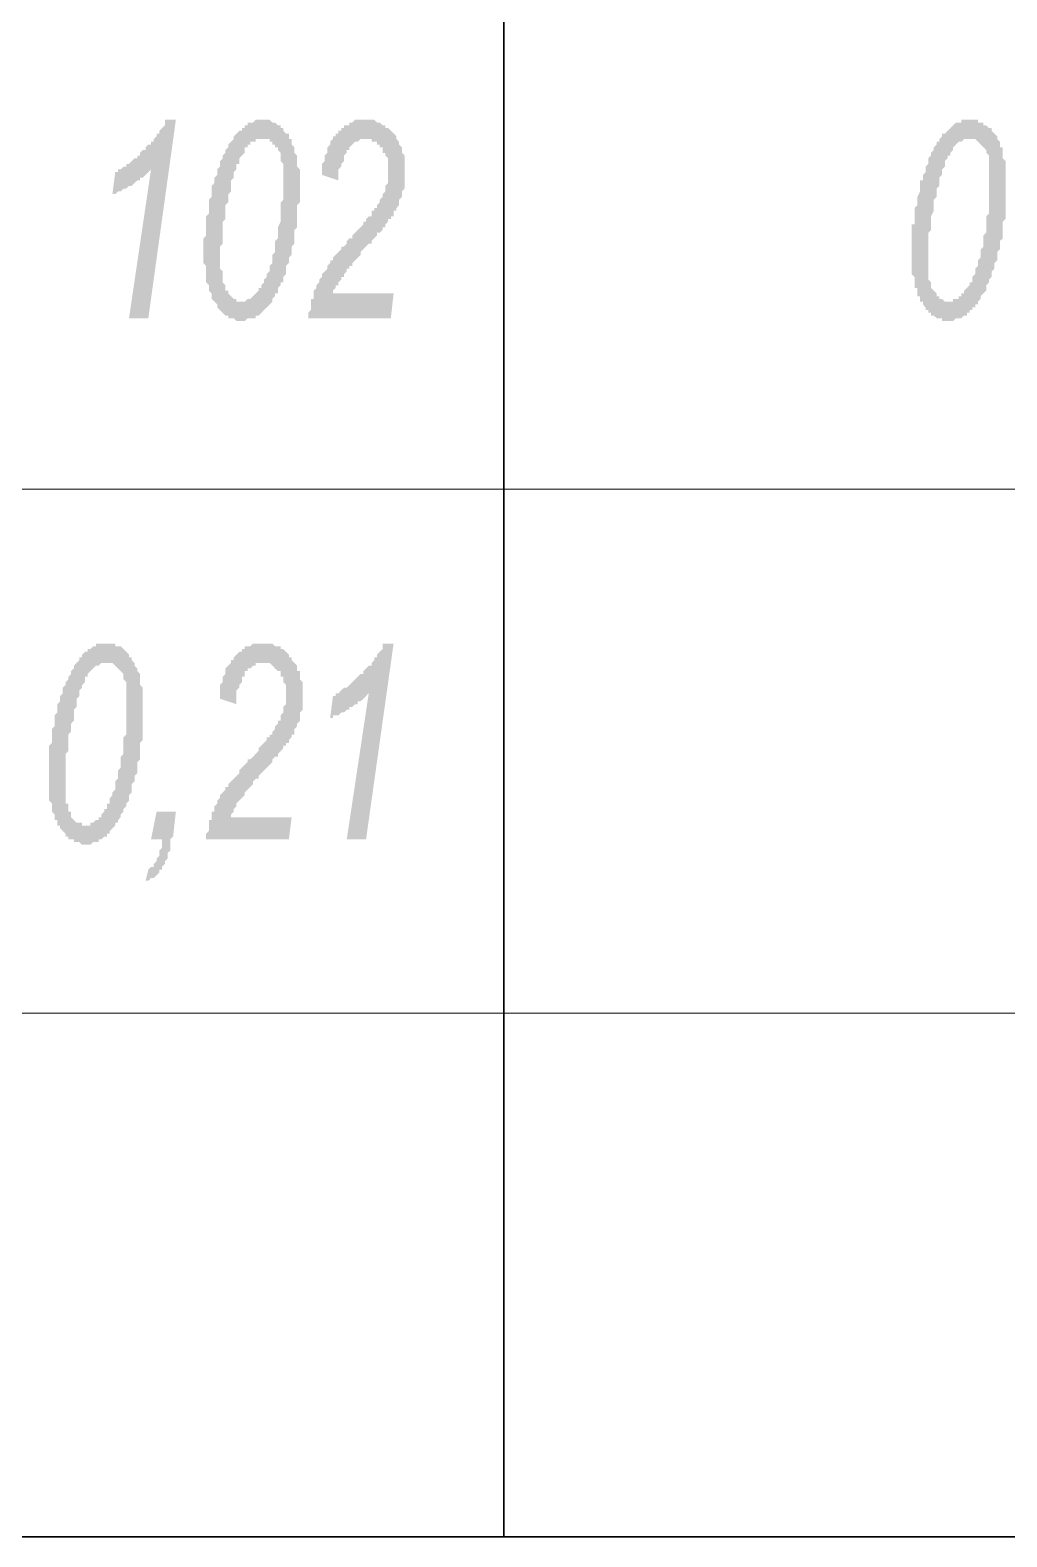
# Model space of a CAD drawing. Header units: millimetres. Extents: x 1372 to 666090, y 1285 to 31551.
# Drawn here: x 537177 to 538655, y 22615 to 24894 of the extents above; entities that cross this region are included whole.
import ezdxf

# ---------------------------------------------------------------- set-up
doc = ezdxf.new("R2010")
doc.units = ezdxf.units.MM
doc.layers.add('PDF _0', color=7, linetype='Continuous')
doc.layers.add('PDF _75-АЗ Штамп', color=7, linetype='Continuous')

msp = doc.modelspace()

# ---------------------------------------------------------------- hatches: boundary and pattern name
at = {"layer": 'PDF _75-АЗ Штамп', "transparency": 33554559}
for points in [[(537326.3, 24458.4), (537359.6, 24683.6), (537359.6, 24683.6), (537355.5, 24679.4), (537355.5, 24679.4), (537351.3, 24675.3), (537351.3, 24675.3), (537347.1, 24671.1), (537347.1, 24671.1), (537342.9, 24671.1), (537342.9, 24666.9), (537338.8, 24666.9), (537334.6, 24662.8), (537334.6, 24662.8), (537330.4, 24658.6), (537330.4, 24658.6), (537326.3, 24658.6), (537322.1, 24654.4), (537317.9, 24654.4), (537317.9, 24654.4), (537313.7, 24650.2), (537309.6, 24650.2), (537309.6, 24650.2), (537305.4, 24646.1), (537301.2, 24646.1), (537305.4, 24679.4), (537309.6, 24679.4), (537309.6, 24683.6), (537313.7, 24683.6), (537317.9, 24687.8), (537317.9, 24687.8), (537322.1, 24687.8), (537322.1, 24691.9), (537326.3, 24691.9), (537330.4, 24696.1), (537330.4, 24696.1), (537334.6, 24700.3), (537338.8, 24700.3), (537338.8, 24704.5), (537342.9, 24704.5), (537342.9, 24708.6), (537347.1, 24712.8), (537351.3, 24712.8), (537351.3, 24717), (537355.5, 24721.1), (537359.6, 24721.1), (537359.6, 24725.3), (537363.8, 24725.3), (537363.8, 24729.5), (537368, 24733.7), (537368, 24733.7), (537368, 24737.8), (537372.1, 24737.8), (537372.1, 24737.8), (537372.1, 24742), (537376.3, 24746.2), (537376.3, 24746.2), (537380.5, 24750.3), (537380.5, 24754.5), (537380.5, 24758.7), (537384.6, 24758.7), (537397.2, 24758.7), (537355.5, 24458.4)], [(537597.4, 24458.4), (537597.4, 24466.7), (537601.6, 24470.9), (537601.6, 24475), (537601.6, 24479.2), (537601.6, 24483.4), (537601.6, 24487.6), (537605.7, 24487.6), (537605.7, 24491.7), (537605.7, 24495.9), (537605.7, 24500.1), (537609.9, 24504.2), (537609.9, 24504.2), (537609.9, 24508.4), (537614.1, 24512.6), (537614.1, 24516.8), (537614.1, 24516.8), (537618.2, 24520.9), (537618.2, 24525.1), (537622.4, 24529.3), (537622.4, 24529.3), (537626.6, 24533.4), (537626.6, 24537.6), (537626.6, 24537.6), (537630.7, 24541.8), (537630.7, 24541.8), (537630.7, 24546), (537634.9, 24546), (537634.9, 24550.1), (537634.9, 24550.1), (537639.1, 24554.3), (537639.1, 24554.3), (537643.3, 24558.5), (537643.3, 24558.5), (537647.4, 24562.6), (537647.4, 24566.8), (537651.6, 24566.8), (537655.8, 24571), (537655.8, 24575.2), (537659.9, 24579.3), (537664.1, 24579.3), (537664.1, 24583.5), (537668.3, 24587.7), (537672.5, 24591.8), (537672.5, 24591.8), (537676.6, 24596), (537680.8, 24600.2), (537680.8, 24604.4), (537685, 24604.4), (537685, 24608.5), (537689.1, 24612.7), (537693.3, 24612.7), (537693.3, 24616.9), (537693.3, 24621), (537697.5, 24621), (537697.5, 24625.2), (537701.7, 24625.2), (537701.7, 24625.2), (537701.7, 24629.4), (537705.8, 24633.6), (537705.8, 24637.7), (537710, 24641.9), (537710, 24641.9), (537710, 24646.1), (537714.2, 24650.2), (537714.2, 24654.4), (537714.2, 24658.6), (537714.2, 24658.6), (537718.3, 24662.8), (537718.3, 24666.9), (537718.3, 24671.1), (537718.3, 24675.3), (537718.3, 24679.4), (537718.3, 24679.4), (537718.3, 24683.6), (537718.3, 24687.8), (537718.3, 24691.9), (537718.3, 24696.1), (537718.3, 24700.3), (537714.2, 24704.5), (537714.2, 24708.6), (537710, 24708.6), (537710, 24712.8), (537710, 24717), (537705.8, 24717), (537705.8, 24721.1), (537701.7, 24721.1), (537701.7, 24725.3), (537697.5, 24725.3), (537693.3, 24725.3), (537693.3, 24729.5), (537689.1, 24729.5), (537685, 24729.5), (537685, 24729.5), (537680.8, 24729.5), (537676.6, 24729.5), (537676.6, 24729.5), (537672.5, 24725.3), (537668.3, 24725.3), (537668.3, 24725.3), (537664.1, 24721.1), (537664.1, 24721.1), (537659.9, 24717), (537659.9, 24712.8), (537655.8, 24712.8), (537655.8, 24708.6), (537655.8, 24708.6), (537651.6, 24704.5), (537651.6, 24700.3), (537651.6, 24696.1), (537647.4, 24691.9), (537647.4, 24691.9), (537647.4, 24687.8), (537643.3, 24683.6), (537643.3, 24675.3), (537643.3, 24671.1), (537643.3, 24666.9), (537618.2, 24675.3), (537618.2, 24679.4), (537618.2, 24683.6), (537618.2, 24687.8), (537618.2, 24691.9), (537622.4, 24696.1), (537622.4, 24700.3), (537622.4, 24704.5), (537622.4, 24704.5), (537626.6, 24708.6), (537626.6, 24712.8), (537626.6, 24717), (537630.7, 24721.1), (537630.7, 24721.1), (537630.7, 24725.3), (537634.9, 24729.5), (537634.9, 24733.7), (537639.1, 24733.7), (537639.1, 24737.8), (537643.3, 24737.8), (537643.3, 24742), (537647.4, 24742), (537647.4, 24746.2), (537651.6, 24746.2), (537651.6, 24750.3), (537655.8, 24750.3), (537659.9, 24750.3), (537659.9, 24754.5), (537664.1, 24754.5), (537664.1, 24754.5), (537668.3, 24758.7), (537672.5, 24758.7), (537676.6, 24758.7), (537676.6, 24758.7), (537680.8, 24758.7), (537685, 24758.7), (537685, 24758.7), (537689.1, 24758.7), (537693.3, 24758.7), (537697.5, 24758.7), (537697.5, 24758.7), (537701.7, 24754.5), (537705.8, 24754.5), (537705.8, 24754.5), (537710, 24750.3), (537710, 24750.3), (537714.2, 24750.3), (537714.2, 24746.2), (537718.3, 24746.2), (537722.5, 24742), (537722.5, 24742), (537726.7, 24737.8), (537726.7, 24737.8), (537730.9, 24733.7), (537730.9, 24729.5), (537735, 24725.3), (537735, 24725.3), (537735, 24721.1), (537739.2, 24717), (537739.2, 24712.8), (537739.2, 24712.8), (537739.2, 24708.6), (537743.4, 24704.5), (537743.4, 24700.3), (537743.4, 24696.1), (537743.4, 24691.9), (537743.4, 24687.8), (537743.4, 24683.6), (537743.4, 24679.4), (537743.4, 24679.4), (537743.4, 24675.3), (537743.4, 24671.1), (537743.4, 24666.9), (537743.4, 24662.8), (537743.4, 24658.6), (537743.4, 24654.4), (537743.4, 24654.4), (537739.2, 24650.2), (537739.2, 24646.1), (537739.2, 24641.9), (537735, 24637.7), (537735, 24633.6), (537735, 24629.4), (537730.9, 24625.2), (537730.9, 24621), (537730.9, 24621), (537730.9, 24621), (537726.7, 24621), (537726.7, 24616.9), (537726.7, 24616.9), (537726.7, 24612.7), (537722.5, 24612.7), (537722.5, 24608.5), (537718.3, 24608.5), (537718.3, 24604.4), (537718.3, 24604.4), (537714.2, 24600.2), (537714.2, 24596), (537710, 24596), (537710, 24591.8), (537705.8, 24587.7), (537701.7, 24587.7), (537701.7, 24583.5), (537697.5, 24579.3), (537693.3, 24575.2), (537693.3, 24571), (537689.1, 24571), (537685, 24566.8), (537680.8, 24562.6), (537676.6, 24558.5), (537676.6, 24554.3), (537672.5, 24550.1), (537672.5, 24550.1), (537668.3, 24546), (537664.1, 24541.8), (537664.1, 24537.6), (537659.9, 24537.6), (537659.9, 24533.4), (537655.8, 24533.4), (537655.8, 24529.3), (537651.6, 24525.1), (537651.6, 24525.1), (537651.6, 24520.9), (537647.4, 24520.9), (537647.4, 24516.8), (537643.3, 24512.6), (537643.3, 24508.4), (537639.1, 24508.4), (537639.1, 24504.2), (537634.9, 24500.1), (537634.9, 24495.9), (537634.9, 24495.9), (537726.7, 24495.9), (537722.5, 24458.4)], [(537443, 23670), (537443, 23674.2), (537443, 23678.4), (537447.2, 23682.5), (537447.2, 23686.7), (537447.2, 23690.9), (537447.2, 23695), (537447.2, 23699.2), (537451.4, 23699.2), (537451.4, 23703.4), (537451.4, 23707.6), (537451.4, 23711.7), (537455.6, 23711.7), (537455.6, 23715.9), (537455.6, 23720.1), (537459.7, 23724.2), (537459.7, 23724.2), (537459.7, 23728.4), (537463.9, 23732.6), (537463.9, 23736.7), (537468.1, 23740.9), (537468.1, 23740.9), (537472.2, 23745.1), (537472.2, 23745.1), (537472.2, 23749.3), (537476.4, 23749.3), (537476.4, 23753.4), (537476.4, 23753.4), (537480.6, 23757.6), (537480.6, 23757.6), (537484.8, 23761.8), (537484.8, 23761.8), (537488.9, 23765.9), (537488.9, 23765.9), (537493.1, 23770.1), (537493.1, 23774.3), (537497.3, 23778.5), (537497.3, 23778.5), (537501.4, 23782.6), (537505.6, 23786.8), (537505.6, 23791), (537509.8, 23791), (537514, 23795.1), (537518.1, 23799.3), (537518.1, 23799.3), (537522.3, 23803.5), (537522.3, 23807.7), (537526.5, 23811.8), (537530.6, 23816), (537530.6, 23816), (537534.8, 23820.2), (537534.8, 23824.3), (537539, 23824.3), (537539, 23828.5), (537543.2, 23828.5), (537543.2, 23832.7), (537543.2, 23832.7), (537543.2, 23832.7), (537547.3, 23836.9), (537547.3, 23841), (537551.5, 23845.2), (537551.5, 23849.4), (537555.7, 23849.4), (537555.7, 23853.5), (537555.7, 23857.7), (537559.8, 23861.9), (537559.8, 23866.1), (537559.8, 23866.1), (537559.8, 23870.2), (537564, 23874.4), (537564, 23878.6), (537564, 23882.7), (537564, 23886.9), (537564, 23886.9), (537564, 23891.1), (537564, 23895.3), (537564, 23899.4), (537564, 23903.6), (537559.8, 23907.8), (537559.8, 23911.9), (537559.8, 23916.1), (537555.7, 23916.1), (537555.7, 23920.3), (537555.7, 23924.5), (537551.5, 23924.5), (537547.3, 23928.6), (537547.3, 23928.6), (537543.2, 23932.8), (537543.2, 23932.8), (537539, 23937), (537534.8, 23937), (537534.8, 23937), (537530.6, 23937), (537530.6, 23937), (537526.5, 23937), (537522.3, 23937), (537518.1, 23937), (537518.1, 23932.8), (537514, 23932.8), (537514, 23932.8), (537509.8, 23928.6), (537505.6, 23928.6), (537505.6, 23924.5), (537501.4, 23924.5), (537501.4, 23920.3), (537501.4, 23916.1), (537497.3, 23916.1), (537497.3, 23911.9), (537497.3, 23907.8), (537493.1, 23903.6), (537493.1, 23903.6), (537493.1, 23899.4), (537488.9, 23895.3), (537488.9, 23891.1), (537488.9, 23886.9), (537488.9, 23878.6), (537488.9, 23874.4), (537463.9, 23882.7), (537463.9, 23886.9), (537463.9, 23891.1), (537463.9, 23895.3), (537463.9, 23899.4), (537463.9, 23903.6), (537468.1, 23907.8), (537468.1, 23911.9), (537468.1, 23911.9), (537468.1, 23916.1), (537472.2, 23920.3), (537472.2, 23924.5), (537472.2, 23928.6), (537476.4, 23932.8), (537476.4, 23932.8), (537480.6, 23937), (537480.6, 23941.1), (537484.8, 23941.1), (537484.8, 23945.3), (537484.8, 23945.3), (537488.9, 23949.5), (537488.9, 23949.5), (537493.1, 23953.7), (537497.3, 23953.7), (537497.3, 23957.8), (537501.4, 23957.8), (537501.4, 23962), (537505.6, 23962), (537509.8, 23962), (537509.8, 23962), (537514, 23966.2), (537518.1, 23966.2), (537518.1, 23966.2), (537522.3, 23966.2), (537526.5, 23966.2), (537526.5, 23966.2), (537530.6, 23966.2), (537534.8, 23966.2), (537539, 23966.2), (537539, 23966.2), (537543.2, 23966.2), (537547.3, 23962), (537547.3, 23962), (537551.5, 23962), (537555.7, 23962), (537555.7, 23957.8), (537559.8, 23957.8), (537559.8, 23957.8), (537564, 23953.7), (537564, 23953.7), (537568.2, 23949.5), (537568.2, 23945.3), (537572.4, 23945.3), (537572.4, 23941.1), (537576.5, 23937), (537576.5, 23937), (537580.7, 23932.8), (537580.7, 23928.6), (537580.7, 23924.5), (537584.9, 23924.5), (537584.9, 23920.3), (537584.9, 23916.1), (537584.9, 23911.9), (537589, 23907.8), (537589, 23903.6), (537589, 23899.4), (537589, 23895.3), (537589, 23891.1), (537589, 23886.9), (537589, 23886.9), (537589, 23882.7), (537589, 23878.6), (537589, 23874.4), (537589, 23870.2), (537589, 23866.1), (537584.9, 23861.9), (537584.9, 23861.9), (537584.9, 23857.7), (537584.9, 23853.5), (537584.9, 23849.4), (537580.7, 23845.2), (537580.7, 23841), (537576.5, 23836.9), (537576.5, 23832.7), (537576.5, 23832.7), (537576.5, 23828.5), (537572.4, 23828.5), (537572.4, 23828.5), (537572.4, 23824.3), (537572.4, 23824.3), (537568.2, 23820.2), (537568.2, 23820.2), (537568.2, 23816), (537564, 23816), (537564, 23811.8), (537559.8, 23811.8), (537559.8, 23807.7), (537555.7, 23803.5), (537555.7, 23803.5), (537551.5, 23799.3), (537551.5, 23795.1), (537547.3, 23795.1), (537543.2, 23791), (537543.2, 23786.8), (537539, 23782.6), (537534.8, 23778.5), (537534.8, 23778.5), (537530.6, 23774.3), (537526.5, 23770.1), (537522.3, 23765.9), (537522.3, 23761.8), (537518.1, 23761.8), (537514, 23757.6), (537514, 23753.4), (537509.8, 23749.3), (537509.8, 23749.3), (537505.6, 23745.1), (537501.4, 23740.9), (537501.4, 23740.9), (537501.4, 23736.7), (537497.3, 23732.6), (537497.3, 23732.6), (537493.1, 23728.4), (537493.1, 23728.4), (537488.9, 23724.2), (537488.9, 23720.1), (537484.8, 23715.9), (537484.8, 23715.9), (537484.8, 23711.7), (537480.6, 23707.6), (537480.6, 23703.4), (537480.6, 23703.4), (537572.4, 23703.4), (537568.2, 23670)], [(537655.8, 23670), (537689.1, 23891.1), (537689.1, 23891.1), (537685, 23886.9), (537685, 23886.9), (537680.8, 23882.7), (537680.8, 23882.7), (537676.6, 23878.6), (537676.6, 23878.6), (537672.5, 23878.6), (537672.5, 23874.4), (537668.3, 23874.4), (537664.1, 23870.2), (537664.1, 23870.2), (537659.9, 23870.2), (537659.9, 23866.1), (537655.8, 23866.1), (537651.6, 23861.9), (537647.4, 23861.9), (537647.4, 23861.9), (537643.3, 23857.7), (537639.1, 23857.7), (537634.9, 23857.7), (537634.9, 23853.5), (537630.7, 23853.5), (537634.9, 23886.9), (537639.1, 23886.9), (537639.1, 23891.1), (537643.3, 23891.1), (537647.4, 23895.3), (537647.4, 23895.3), (537651.6, 23899.4), (537651.6, 23899.4), (537655.8, 23899.4), (537659.9, 23903.6), (537659.9, 23903.6), (537664.1, 23907.8), (537664.1, 23907.8), (537668.3, 23911.9), (537672.5, 23916.1), (537672.5, 23916.1), (537676.6, 23920.3), (537680.8, 23920.3), (537680.8, 23924.5), (537685, 23928.6), (537685, 23928.6), (537689.1, 23932.8), (537693.3, 23932.8), (537693.3, 23937), (537697.5, 23941.1), (537697.5, 23941.1), (537697.5, 23945.3), (537701.7, 23945.3), (537701.7, 23945.3), (537701.7, 23949.5), (537705.8, 23953.7), (537705.8, 23953.7), (537710, 23957.8), (537710, 23962), (537710, 23966.2), (537710, 23966.2), (537726.7, 23966.2), (537685, 23670)], [(537359.6, 23670), (537368, 23711.7), (537397.2, 23711.7), (537393, 23674.2), (537388.8, 23670), (537388.8, 23661.7), (537388.8, 23657.5), (537388.8, 23653.3), (537384.6, 23649.2), (537384.6, 23645), (537384.6, 23645), (537384.6, 23640.8), (537380.5, 23636.6), (537380.5, 23632.5), (537380.5, 23632.5), (537376.3, 23628.3), (537376.3, 23624.1), (537372.1, 23624.1), (537372.1, 23620), (537368, 23615.8), (537368, 23615.8), (537363.8, 23611.6), (537363.8, 23611.6), (537359.6, 23611.6), (537355.5, 23607.4), (537355.5, 23607.4), (537351.3, 23607.4), (537355.5, 23624.1), (537355.5, 23624.1), (537359.6, 23628.3), (537359.6, 23628.3), (537363.8, 23628.3), (537363.8, 23632.5), (537368, 23636.6), (537368, 23636.6), (537368, 23640.8), (537372.1, 23645), (537372.1, 23649.2), (537372.1, 23653.3), (537376.3, 23657.5), (537376.3, 23661.7), (537376.3, 23665.8), (537376.3, 23670)]]:
    msp.add_hatch(color=256, dxfattribs=at).paths.add_polyline_path(points)
h = msp.add_hatch(color=256, dxfattribs=at)
h.paths.add_polyline_path([(537438.9, 24558.5), (537438.9, 24562.6), (537438.9, 24566.8), (537438.9, 24571), (537438.9, 24575.2), (537438.9, 24579.3), (537443, 24583.5), (537443, 24587.7), (537443, 24591.8), (537443, 24596), (537443, 24600.2), (537443, 24600.2), (537443, 24604.4), (537443, 24608.5), (537443, 24612.7), (537447.2, 24616.9), (537447.2, 24621), (537447.2, 24625.2), (537447.2, 24629.4), (537447.2, 24633.6), (537447.2, 24637.7), (537451.4, 24641.9), (537451.4, 24650.2), (537451.4, 24654.4), (537451.4, 24658.6), (537455.6, 24662.8), (537455.6, 24666.9), (537455.6, 24666.9), (537455.6, 24671.1), (537459.7, 24675.3), (537459.7, 24679.4), (537459.7, 24683.6), (537463.9, 24687.8), (537463.9, 24687.8), (537463.9, 24691.9), (537463.9, 24696.1), (537463.9, 24696.1), (537468.1, 24700.3), (537468.1, 24704.5), (537472.2, 24708.6), (537472.2, 24712.8), (537476.4, 24717), (537476.4, 24717), (537476.4, 24721.1), (537480.6, 24725.3), (537480.6, 24725.3), (537484.8, 24729.5), (537484.8, 24733.7), (537484.8, 24733.7), (537488.9, 24737.8), (537488.9, 24737.8), (537493.1, 24742), (537497.3, 24742), (537497.3, 24746.2), (537501.4, 24746.2), (537501.4, 24750.3), (537505.6, 24750.3), (537505.6, 24754.5), (537509.8, 24754.5), (537509.8, 24754.5), (537514, 24754.5), (537518.1, 24758.7), (537518.1, 24758.7), (537522.3, 24758.7), (537526.5, 24758.7), (537526.5, 24758.7), (537530.6, 24758.7), (537534.8, 24758.7), (537539, 24758.7), (537539, 24758.7), (537543.2, 24754.5), (537543.2, 24754.5), (537547.3, 24754.5), (537551.5, 24750.3), (537551.5, 24750.3), (537555.7, 24750.3), (537555.7, 24746.2), (537559.8, 24746.2), (537559.8, 24742), (537564, 24737.8), (537568.2, 24737.8), (537568.2, 24733.7), (537568.2, 24729.5), (537572.4, 24729.5), (537572.4, 24725.3), (537572.4, 24721.1), (537576.5, 24717), (537576.5, 24717), (537576.5, 24712.8), (537576.5, 24708.6), (537580.7, 24704.5), (537580.7, 24700.3), (537580.7, 24696.1), (537580.7, 24691.9), (537580.7, 24687.8), (537584.9, 24683.6), (537584.9, 24679.4), (537584.9, 24675.3), (537584.9, 24671.1), (537584.9, 24666.9), (537584.9, 24662.8), (537584.9, 24658.6), (537584.9, 24654.4), (537584.9, 24650.2), (537584.9, 24646.1), (537584.9, 24641.9), (537584.9, 24637.7), (537584.9, 24633.6), (537584.9, 24633.6), (537580.7, 24629.4), (537580.7, 24625.2), (537580.7, 24621), (537580.7, 24616.9), (537580.7, 24612.7), (537580.7, 24608.5), (537580.7, 24604.4), (537580.7, 24600.2), (537580.7, 24596), (537576.5, 24591.8), (537576.5, 24587.7), (537576.5, 24583.5), (537576.5, 24579.3), (537576.5, 24575.2), (537576.5, 24571), (537572.4, 24566.8), (537572.4, 24562.6), (537572.4, 24562.6), (537572.4, 24558.5), (537572.4, 24554.3), (537568.2, 24550.1), (537568.2, 24546), (537568.2, 24541.8), (537564, 24537.6), (537564, 24533.4), (537564, 24529.3), (537564, 24525.1), (537559.8, 24520.9), (537559.8, 24516.8), (537559.8, 24512.6), (537555.7, 24512.6), (537555.7, 24508.4), (537551.5, 24504.2), (537551.5, 24500.1), (537551.5, 24495.9), (537547.3, 24495.9), (537547.3, 24491.7), (537543.2, 24487.6), (537543.2, 24487.6), (537543.2, 24483.4), (537539, 24479.2), (537539, 24479.2), (537534.8, 24475), (537534.8, 24475), (537530.6, 24470.9), (537530.6, 24470.9), (537526.5, 24466.7), (537526.5, 24466.7), (537522.3, 24462.5), (537518.1, 24462.5), (537518.1, 24458.4), (537514, 24458.4), (537509.8, 24458.4), (537509.8, 24458.4), (537505.6, 24458.4), (537501.4, 24454.2), (537501.4, 24454.2), (537497.3, 24454.2), (537497.3, 24454.2), (537493.1, 24454.2), (537488.9, 24454.2), (537488.9, 24454.2), (537484.8, 24458.4), (537480.6, 24458.4), (537480.6, 24458.4), (537476.4, 24458.4), (537476.4, 24462.5), (537472.2, 24462.5), (537468.1, 24466.7), (537468.1, 24466.7), (537463.9, 24470.9), (537463.9, 24470.9), (537459.7, 24475), (537459.7, 24479.2), (537455.6, 24483.4), (537455.6, 24483.4), (537451.4, 24487.6), (537451.4, 24491.7), (537451.4, 24491.7), (537451.4, 24495.9), (537447.2, 24500.1), (537447.2, 24504.2), (537447.2, 24504.2), (537447.2, 24508.4), (537443, 24512.6), (537443, 24516.8), (537443, 24520.9), (537443, 24525.1), (537443, 24529.3), (537443, 24533.4), (537443, 24537.6), (537438.9, 24541.8), (537438.9, 24546), (537438.9, 24554.3), (537438.9, 24558.5), (537438.9, 24558.5)], flags=0)
h.paths.add_polyline_path([(537463.9, 24550.1), (537463.9, 24541.8), (537463.9, 24537.6), (537463.9, 24533.4), (537468.1, 24529.3), (537468.1, 24525.1), (537468.1, 24520.9), (537468.1, 24516.8), (537468.1, 24512.6), (537468.1, 24512.6), (537472.2, 24508.4), (537472.2, 24504.2), (537472.2, 24500.1), (537476.4, 24500.1), (537476.4, 24495.9), (537480.6, 24491.7), (537480.6, 24491.7), (537484.8, 24487.6), (537484.8, 24487.6), (537488.9, 24487.6), (537488.9, 24483.4), (537493.1, 24483.4), (537497.3, 24483.4), (537497.3, 24483.4), (537501.4, 24483.4), (537501.4, 24483.4), (537505.6, 24487.6), (537505.6, 24487.6), (537509.8, 24487.6), (537514, 24491.7), (537514, 24491.7), (537518.1, 24495.9), (537518.1, 24495.9), (537522.3, 24500.1), (537522.3, 24504.2), (537522.3, 24504.2), (537526.5, 24504.2), (537526.5, 24508.4), (537530.6, 24512.6), (537530.6, 24512.6), (537530.6, 24516.8), (537534.8, 24520.9), (537534.8, 24525.1), (537534.8, 24525.1), (537539, 24529.3), (537539, 24533.4), (537539, 24537.6), (537543.2, 24541.8), (537543.2, 24546), (537543.2, 24550.1), (537543.2, 24554.3), (537547.3, 24558.5), (537547.3, 24562.6), (537547.3, 24566.8), (537547.3, 24571), (537547.3, 24575.2), (537551.5, 24579.3), (537551.5, 24583.5), (537551.5, 24587.7), (537551.5, 24591.8), (537551.5, 24596), (537555.7, 24604.4), (537555.7, 24608.5), (537555.7, 24612.7), (537555.7, 24616.9), (537555.7, 24621), (537555.7, 24625.2), (537555.7, 24629.4), (537555.7, 24633.6), (537559.8, 24637.7), (537559.8, 24641.9), (537559.8, 24646.1), (537559.8, 24650.2), (537559.8, 24650.2), (537559.8, 24654.4), (537559.8, 24658.6), (537559.8, 24662.8), (537559.8, 24666.9), (537559.8, 24666.9), (537559.8, 24675.3), (537559.8, 24679.4), (537559.8, 24683.6), (537559.8, 24687.8), (537559.8, 24691.9), (537555.7, 24696.1), (537555.7, 24700.3), (537555.7, 24704.5), (537555.7, 24708.6), (537555.7, 24708.6), (537551.5, 24712.8), (537551.5, 24717), (537547.3, 24717), (537547.3, 24721.1), (537543.2, 24721.1), (537543.2, 24725.3), (537539, 24725.3), (537539, 24729.5), (537534.8, 24729.5), (537530.6, 24729.5), (537530.6, 24729.5), (537526.5, 24729.5), (537526.5, 24729.5), (537522.3, 24729.5), (537518.1, 24729.5), (537518.1, 24725.3), (537514, 24725.3), (537509.8, 24725.3), (537509.8, 24721.1), (537505.6, 24721.1), (537505.6, 24717), (537501.4, 24717), (537501.4, 24712.8), (537501.4, 24708.6), (537497.3, 24704.5), (537497.3, 24704.5), (537493.1, 24700.3), (537493.1, 24696.1), (537493.1, 24691.9), (537488.9, 24691.9), (537488.9, 24687.8), (537488.9, 24683.6), (537484.8, 24679.4), (537484.8, 24679.4), (537484.8, 24675.3), (537484.8, 24671.1), (537480.6, 24666.9), (537480.6, 24662.8), (537480.6, 24658.6), (537480.6, 24654.4), (537480.6, 24650.2), (537476.4, 24646.1), (537476.4, 24641.9), (537476.4, 24637.7), (537476.4, 24633.6), (537472.2, 24629.4), (537472.2, 24625.2), (537472.2, 24621), (537472.2, 24612.7), (537472.2, 24608.5), (537468.1, 24604.4), (537468.1, 24600.2), (537468.1, 24596), (537468.1, 24591.8), (537468.1, 24587.7), (537468.1, 24583.5), (537468.1, 24579.3), (537468.1, 24575.2), (537468.1, 24571), (537463.9, 24566.8), (537463.9, 24562.6), (537463.9, 24558.5), (537463.9, 24554.3), (537463.9, 24554.3), (537463.9, 24550.1), (537463.9, 24550.1)], flags=0)
h = msp.add_hatch(color=256, dxfattribs=at)
h.paths.add_polyline_path([(538510.9, 24558.5), (538510.9, 24562.6), (538510.9, 24566.8), (538510.9, 24571), (538510.9, 24575.2), (538510.9, 24579.3), (538510.9, 24583.5), (538510.9, 24587.7), (538510.9, 24591.8), (538510.9, 24596), (538510.9, 24600.2), (538515, 24600.2), (538515, 24604.4), (538515, 24608.5), (538515, 24612.7), (538515, 24616.9), (538515, 24621), (538515, 24625.2), (538519.2, 24629.4), (538519.2, 24633.6), (538519.2, 24637.7), (538519.2, 24641.9), (538523.4, 24650.2), (538523.4, 24654.4), (538523.4, 24658.6), (538523.4, 24662.8), (538523.4, 24666.9), (538527.6, 24666.9), (538527.6, 24671.1), (538527.6, 24675.3), (538531.7, 24679.4), (538531.7, 24683.6), (538531.7, 24687.8), (538531.7, 24687.8), (538535.9, 24691.9), (538535.9, 24696.1), (538535.9, 24696.1), (538535.9, 24700.3), (538540.1, 24704.5), (538540.1, 24708.6), (538544.2, 24712.8), (538544.2, 24717), (538544.2, 24717), (538548.4, 24721.1), (538548.4, 24725.3), (538552.6, 24725.3), (538552.6, 24729.5), (538556.8, 24733.7), (538556.8, 24733.7), (538556.8, 24737.8), (538560.9, 24737.8), (538565.1, 24742), (538565.1, 24742), (538569.3, 24746.2), (538569.3, 24746.2), (538573.4, 24750.3), (538573.4, 24750.3), (538577.6, 24754.5), (538577.6, 24754.5), (538581.8, 24754.5), (538585.9, 24754.5), (538585.9, 24758.7), (538590.1, 24758.7), (538594.3, 24758.7), (538594.3, 24758.7), (538598.5, 24758.7), (538602.6, 24758.7), (538602.6, 24758.7), (538606.8, 24758.7), (538611, 24758.7), (538611, 24754.5), (538615.1, 24754.5), (538619.3, 24754.5), (538619.3, 24750.3), (538623.5, 24750.3), (538623.5, 24750.3), (538627.7, 24746.2), (538631.8, 24746.2), (538631.8, 24742), (538636, 24737.8), (538636, 24737.8), (538640.2, 24733.7), (538640.2, 24729.5), (538640.2, 24729.5), (538644.3, 24725.3), (538644.3, 24721.1), (538644.3, 24717), (538648.5, 24717), (538648.5, 24712.8), (538648.5, 24708.6), (538648.5, 24704.5), (538648.5, 24700.3), (538652.7, 24696.1), (538652.7, 24691.9), (538652.7, 24687.8), (538652.7, 24683.6), (538652.7, 24679.4), (538652.7, 24675.3), (538652.7, 24671.1), (538652.7, 24666.9), (538652.7, 24662.8), (538652.7, 24658.6), (538652.7, 24654.4), (538652.7, 24650.2), (538652.7, 24646.1), (538652.7, 24641.9), (538652.7, 24637.7), (538652.7, 24633.6), (538652.7, 24633.6), (538652.7, 24629.4), (538652.7, 24625.2), (538652.7, 24621), (538652.7, 24616.9), (538652.7, 24612.7), (538652.7, 24608.5), (538648.5, 24604.4), (538648.5, 24600.2), (538648.5, 24596), (538648.5, 24591.8), (538648.5, 24587.7), (538648.5, 24583.5), (538648.5, 24579.3), (538644.3, 24575.2), (538644.3, 24571), (538644.3, 24566.8), (538644.3, 24562.6), (538644.3, 24562.6), (538640.2, 24558.5), (538640.2, 24554.3), (538640.2, 24550.1), (538640.2, 24546), (538636, 24541.8), (538636, 24537.6), (538636, 24533.4), (538631.8, 24529.3), (538631.8, 24525.1), (538631.8, 24520.9), (538627.7, 24516.8), (538627.7, 24512.6), (538627.7, 24512.6), (538623.5, 24508.4), (538623.5, 24504.2), (538623.5, 24500.1), (538619.3, 24495.9), (538619.3, 24495.9), (538615.1, 24491.7), (538615.1, 24487.6), (538615.1, 24487.6), (538611, 24483.4), (538611, 24479.2), (538606.8, 24479.2), (538606.8, 24475), (538602.6, 24475), (538602.6, 24470.9), (538598.5, 24470.9), (538598.5, 24466.7), (538594.3, 24466.7), (538594.3, 24462.5), (538590.1, 24462.5), (538585.9, 24458.4), (538585.9, 24458.4), (538581.8, 24458.4), (538577.6, 24458.4), (538577.6, 24458.4), (538573.4, 24454.2), (538569.3, 24454.2), (538569.3, 24454.2), (538565.1, 24454.2), (538565.1, 24454.2), (538560.9, 24454.2), (538556.8, 24454.2), (538556.8, 24458.4), (538552.6, 24458.4), (538548.4, 24458.4), (538548.4, 24458.4), (538544.2, 24462.5), (538540.1, 24462.5), (538540.1, 24466.7), (538535.9, 24466.7), (538535.9, 24470.9), (538531.7, 24470.9), (538531.7, 24475), (538527.6, 24479.2), (538527.6, 24483.4), (538523.4, 24483.4), (538523.4, 24487.6), (538523.4, 24491.7), (538519.2, 24491.7), (538519.2, 24495.9), (538519.2, 24500.1), (538519.2, 24504.2), (538515, 24504.2), (538515, 24508.4), (538515, 24512.6), (538515, 24516.8), (538515, 24520.9), (538510.9, 24525.1), (538510.9, 24529.3), (538510.9, 24533.4), (538510.9, 24537.6), (538510.9, 24541.8), (538510.9, 24546), (538510.9, 24554.3), (538510.9, 24558.5), (538510.9, 24558.5)], flags=0)
h.paths.add_polyline_path([(538535.9, 24550.1), (538535.9, 24541.8), (538535.9, 24537.6), (538535.9, 24533.4), (538535.9, 24529.3), (538535.9, 24525.1), (538535.9, 24520.9), (538535.9, 24516.8), (538540.1, 24512.6), (538540.1, 24512.6), (538540.1, 24508.4), (538540.1, 24504.2), (538544.2, 24500.1), (538544.2, 24500.1), (538548.4, 24495.9), (538548.4, 24491.7), (538552.6, 24491.7), (538552.6, 24487.6), (538556.8, 24487.6), (538556.8, 24487.6), (538560.9, 24483.4), (538565.1, 24483.4), (538565.1, 24483.4), (538569.3, 24483.4), (538569.3, 24483.4), (538573.4, 24483.4), (538573.4, 24487.6), (538577.6, 24487.6), (538581.8, 24487.6), (538581.8, 24491.7), (538585.9, 24491.7), (538585.9, 24495.9), (538590.1, 24495.9), (538590.1, 24500.1), (538594.3, 24504.2), (538594.3, 24504.2), (538594.3, 24504.2), (538598.5, 24508.4), (538598.5, 24512.6), (538602.6, 24512.6), (538602.6, 24516.8), (538602.6, 24520.9), (538606.8, 24525.1), (538606.8, 24525.1), (538606.8, 24529.3), (538606.8, 24533.4), (538611, 24537.6), (538611, 24541.8), (538611, 24546), (538615.1, 24550.1), (538615.1, 24554.3), (538615.1, 24558.5), (538615.1, 24562.6), (538619.3, 24566.8), (538619.3, 24571), (538619.3, 24575.2), (538619.3, 24579.3), (538619.3, 24583.5), (538623.5, 24587.7), (538623.5, 24591.8), (538623.5, 24596), (538623.5, 24604.4), (538623.5, 24608.5), (538623.5, 24612.7), (538627.7, 24616.9), (538627.7, 24621), (538627.7, 24625.2), (538627.7, 24629.4), (538627.7, 24633.6), (538627.7, 24637.7), (538627.7, 24641.9), (538627.7, 24646.1), (538627.7, 24650.2), (538627.7, 24650.2), (538627.7, 24654.4), (538627.7, 24658.6), (538627.7, 24662.8), (538627.7, 24666.9), (538627.7, 24666.9), (538627.7, 24675.3), (538627.7, 24679.4), (538627.7, 24683.6), (538627.7, 24687.8), (538627.7, 24691.9), (538627.7, 24696.1), (538627.7, 24700.3), (538627.7, 24704.5), (538623.5, 24708.6), (538623.5, 24708.6), (538623.5, 24712.8), (538619.3, 24717), (538619.3, 24717), (538615.1, 24721.1), (538615.1, 24721.1), (538611, 24725.3), (538611, 24725.3), (538606.8, 24729.5), (538602.6, 24729.5), (538602.6, 24729.5), (538598.5, 24729.5), (538598.5, 24729.5), (538594.3, 24729.5), (538594.3, 24729.5), (538590.1, 24729.5), (538585.9, 24725.3), (538585.9, 24725.3), (538581.8, 24725.3), (538577.6, 24721.1), (538577.6, 24721.1), (538573.4, 24717), (538573.4, 24717), (538573.4, 24712.8), (538569.3, 24708.6), (538569.3, 24704.5), (538565.1, 24704.5), (538565.1, 24700.3), (538560.9, 24696.1), (538560.9, 24691.9), (538560.9, 24691.9), (538560.9, 24687.8), (538556.8, 24683.6), (538556.8, 24679.4), (538556.8, 24679.4), (538556.8, 24675.3), (538552.6, 24671.1), (538552.6, 24666.9), (538552.6, 24662.8), (538552.6, 24658.6), (538548.4, 24654.4), (538548.4, 24650.2), (538548.4, 24646.1), (538548.4, 24641.9), (538544.2, 24637.7), (538544.2, 24633.6), (538544.2, 24629.4), (538544.2, 24625.2), (538544.2, 24621), (538540.1, 24612.7), (538540.1, 24608.5), (538540.1, 24604.4), (538540.1, 24600.2), (538540.1, 24596), (538540.1, 24591.8), (538535.9, 24587.7), (538535.9, 24583.5), (538535.9, 24579.3), (538535.9, 24575.2), (538535.9, 24571), (538535.9, 24566.8), (538535.9, 24562.6), (538535.9, 24558.5), (538535.9, 24554.3), (538535.9, 24554.3), (538535.9, 24550.1), (538535.9, 24550.1)], flags=0)
h = msp.add_hatch(color=256, dxfattribs=at)
h.paths.add_polyline_path([(537205.3, 23765.9), (537205.3, 23770.1), (537205.3, 23774.3), (537205.3, 23778.5), (537205.3, 23782.6), (537205.3, 23786.8), (537205.3, 23791), (537205.3, 23795.1), (537205.3, 23799.3), (537205.3, 23803.5), (537205.3, 23807.7), (537205.3, 23811.8), (537209.5, 23816), (537209.5, 23820.2), (537209.5, 23824.3), (537209.5, 23828.5), (537209.5, 23828.5), (537209.5, 23832.7), (537209.5, 23836.9), (537213.6, 23841), (537213.6, 23845.2), (537213.6, 23853.5), (537213.6, 23857.7), (537217.8, 23861.9), (537217.8, 23866.1), (537217.8, 23870.2), (537217.8, 23874.4), (537222, 23878.6), (537222, 23878.6), (537222, 23882.7), (537222, 23886.9), (537226.1, 23891.1), (537226.1, 23895.3), (537226.1, 23899.4), (537226.1, 23899.4), (537230.3, 23903.6), (537230.3, 23903.6), (537230.3, 23907.8), (537234.5, 23911.9), (537234.5, 23916.1), (537238.7, 23920.3), (537238.7, 23924.5), (537238.7, 23924.5), (537242.8, 23928.6), (537242.8, 23932.8), (537247, 23937), (537247, 23937), (537251.2, 23941.1), (537251.2, 23941.1), (537251.2, 23945.3), (537255.3, 23945.3), (537255.3, 23949.5), (537259.5, 23953.7), (537263.7, 23953.7), (537263.7, 23957.8), (537267.9, 23957.8), (537267.9, 23957.8), (537272, 23962), (537272, 23962), (537276.2, 23962), (537276.2, 23966.2), (537280.4, 23966.2), (537284.5, 23966.2), (537284.5, 23966.2), (537288.7, 23966.2), (537292.9, 23966.2), (537297.1, 23966.2), (537297.1, 23966.2), (537301.2, 23966.2), (537305.4, 23966.2), (537305.4, 23962), (537309.6, 23962), (537309.6, 23962), (537313.7, 23962), (537317.9, 23957.8), (537317.9, 23957.8), (537322.1, 23953.7), (537322.1, 23953.7), (537326.3, 23949.5), (537326.3, 23945.3), (537330.4, 23945.3), (537330.4, 23941.1), (537334.6, 23937), (537334.6, 23937), (537334.6, 23932.8), (537338.8, 23928.6), (537338.8, 23924.5), (537338.8, 23924.5), (537342.9, 23920.3), (537342.9, 23916.1), (537342.9, 23911.9), (537342.9, 23907.8), (537342.9, 23903.6), (537347.1, 23899.4), (537347.1, 23895.3), (537347.1, 23891.1), (537347.1, 23886.9), (537347.1, 23882.7), (537347.1, 23878.6), (537347.1, 23874.4), (537347.1, 23870.2), (537347.1, 23866.1), (537347.1, 23861.9), (537347.1, 23857.7), (537347.1, 23857.7), (537347.1, 23853.5), (537347.1, 23849.4), (537347.1, 23845.2), (537347.1, 23841), (537347.1, 23836.9), (537347.1, 23832.7), (537347.1, 23828.5), (537347.1, 23824.3), (537347.1, 23820.2), (537342.9, 23816), (537342.9, 23811.8), (537342.9, 23807.7), (537342.9, 23803.5), (537342.9, 23799.3), (537342.9, 23795.1), (537342.9, 23791), (537338.8, 23786.8), (537338.8, 23782.6), (537338.8, 23778.5), (537338.8, 23774.3), (537338.8, 23770.1), (537338.8, 23770.1), (537334.6, 23765.9), (537334.6, 23761.8), (537334.6, 23757.6), (537330.4, 23753.4), (537330.4, 23749.3), (537330.4, 23745.1), (537330.4, 23740.9), (537326.3, 23736.7), (537326.3, 23732.6), (537326.3, 23728.4), (537322.1, 23724.2), (537322.1, 23720.1), (537322.1, 23720.1), (537317.9, 23715.9), (537317.9, 23711.7), (537313.7, 23707.6), (537313.7, 23707.6), (537313.7, 23703.4), (537309.6, 23699.2), (537309.6, 23695), (537305.4, 23695), (537305.4, 23690.9), (537305.4, 23690.9), (537301.2, 23686.7), (537301.2, 23686.7), (537297.1, 23682.5), (537297.1, 23678.4), (537292.9, 23678.4), (537292.9, 23674.2), (537288.7, 23674.2), (537284.5, 23670), (537284.5, 23670), (537280.4, 23670), (537280.4, 23665.8), (537276.2, 23665.8), (537272, 23665.8), (537272, 23665.8), (537267.9, 23661.7), (537263.7, 23661.7), (537263.7, 23661.7), (537259.5, 23661.7), (537255.3, 23661.7), (537255.3, 23661.7), (537251.2, 23665.8), (537247, 23665.8), (537247, 23665.8), (537242.8, 23665.8), (537242.8, 23670), (537238.7, 23670), (537234.5, 23670), (537234.5, 23674.2), (537230.3, 23674.2), (537230.3, 23678.4), (537226.1, 23682.5), (537226.1, 23682.5), (537222, 23686.7), (537222, 23690.9), (537217.8, 23690.9), (537217.8, 23695), (537217.8, 23699.2), (537213.6, 23699.2), (537213.6, 23703.4), (537213.6, 23707.6), (537209.5, 23711.7), (537209.5, 23715.9), (537209.5, 23715.9), (537209.5, 23720.1), (537209.5, 23724.2), (537205.3, 23728.4), (537205.3, 23732.6), (537205.3, 23736.7), (537205.3, 23740.9), (537205.3, 23745.1), (537205.3, 23749.3), (537205.3, 23757.6), (537205.3, 23761.8), (537205.3, 23765.9), (537205.3, 23765.9)], flags=0)
h.paths.add_polyline_path([(537230.3, 23757.6), (537230.3, 23749.3), (537230.3, 23745.1), (537230.3, 23740.9), (537230.3, 23736.7), (537230.3, 23732.6), (537230.3, 23728.4), (537230.3, 23724.2), (537234.5, 23724.2), (537234.5, 23720.1), (537234.5, 23715.9), (537234.5, 23711.7), (537238.7, 23711.7), (537238.7, 23707.6), (537238.7, 23703.4), (537242.8, 23699.2), (537242.8, 23699.2), (537247, 23695), (537251.2, 23695), (537251.2, 23695), (537255.3, 23695), (537255.3, 23690.9), (537259.5, 23690.9), (537259.5, 23690.9), (537263.7, 23690.9), (537267.9, 23690.9), (537267.9, 23695), (537272, 23695), (537272, 23695), (537276.2, 23699.2), (537280.4, 23699.2), (537280.4, 23703.4), (537284.5, 23703.4), (537284.5, 23707.6), (537288.7, 23711.7), (537288.7, 23711.7), (537288.7, 23715.9), (537292.9, 23715.9), (537292.9, 23720.1), (537292.9, 23724.2), (537297.1, 23724.2), (537297.1, 23728.4), (537297.1, 23732.6), (537301.2, 23736.7), (537301.2, 23736.7), (537301.2, 23740.9), (537305.4, 23745.1), (537305.4, 23749.3), (537305.4, 23753.4), (537305.4, 23757.6), (537309.6, 23761.8), (537309.6, 23765.9), (537309.6, 23770.1), (537309.6, 23774.3), (537313.7, 23778.5), (537313.7, 23782.6), (537313.7, 23786.8), (537313.7, 23791), (537313.7, 23795.1), (537317.9, 23799.3), (537317.9, 23807.7), (537317.9, 23811.8), (537317.9, 23816), (537317.9, 23820.2), (537317.9, 23824.3), (537322.1, 23828.5), (537322.1, 23832.7), (537322.1, 23836.9), (537322.1, 23841), (537322.1, 23845.2), (537322.1, 23849.4), (537322.1, 23853.5), (537322.1, 23857.7), (537322.1, 23861.9), (537322.1, 23861.9), (537322.1, 23866.1), (537322.1, 23870.2), (537322.1, 23874.4), (537322.1, 23878.6), (537322.1, 23882.7), (537322.1, 23886.9), (537322.1, 23891.1), (537322.1, 23895.3), (537322.1, 23899.4), (537322.1, 23903.6), (537322.1, 23907.8), (537317.9, 23911.9), (537317.9, 23916.1), (537317.9, 23916.1), (537317.9, 23920.3), (537313.7, 23924.5), (537313.7, 23924.5), (537309.6, 23928.6), (537309.6, 23928.6), (537305.4, 23932.8), (537305.4, 23932.8), (537301.2, 23937), (537297.1, 23937), (537297.1, 23937), (537292.9, 23937), (537292.9, 23937), (537288.7, 23937), (537284.5, 23937), (537284.5, 23937), (537280.4, 23932.8), (537280.4, 23932.8), (537276.2, 23932.8), (537272, 23928.6), (537272, 23928.6), (537267.9, 23924.5), (537267.9, 23924.5), (537263.7, 23920.3), (537263.7, 23916.1), (537259.5, 23916.1), (537259.5, 23911.9), (537259.5, 23907.8), (537255.3, 23903.6), (537255.3, 23899.4), (537255.3, 23899.4), (537251.2, 23895.3), (537251.2, 23891.1), (537251.2, 23891.1), (537251.2, 23886.9), (537247, 23882.7), (537247, 23878.6), (537247, 23874.4), (537247, 23870.2), (537242.8, 23866.1), (537242.8, 23861.9), (537242.8, 23857.7), (537242.8, 23853.5), (537242.8, 23849.4), (537238.7, 23845.2), (537238.7, 23841), (537238.7, 23836.9), (537238.7, 23832.7), (537234.5, 23828.5), (537234.5, 23820.2), (537234.5, 23816), (537234.5, 23811.8), (537234.5, 23807.7), (537234.5, 23803.5), (537230.3, 23799.3), (537230.3, 23795.1), (537230.3, 23791), (537230.3, 23786.8), (537230.3, 23782.6), (537230.3, 23778.5), (537230.3, 23774.3), (537230.3, 23770.1), (537230.3, 23765.9), (537230.3, 23761.8), (537230.3, 23761.8), (537230.3, 23757.6), (537230.3, 23757.6)], flags=0)

# ---------------------------------------------------------------- linework, layer by layer
at = {"layer": 'PDF _0', "lineweight": 35}
msp.add_lwpolyline([(541355.6, 22614.7), (523040, 22614.7), (523040, 28854.8), (541355.6, 28854.8)], dxfattribs=at)
msp.add_lwpolyline([(537893.5, 22614.7), (537893.5, 28854.8)], close=True, dxfattribs=at)
at = {"layer": 'PDF _0', "lineweight": 18}
msp.add_lwpolyline([(541355.6, 24199.8), (523040, 24199.8)], close=True, dxfattribs=at)
msp.add_lwpolyline([(541355.6, 23407.2), (523040, 23407.2), (541355.6, 23407.2)], dxfattribs=at)

doc.saveas('drawing.dxf')
